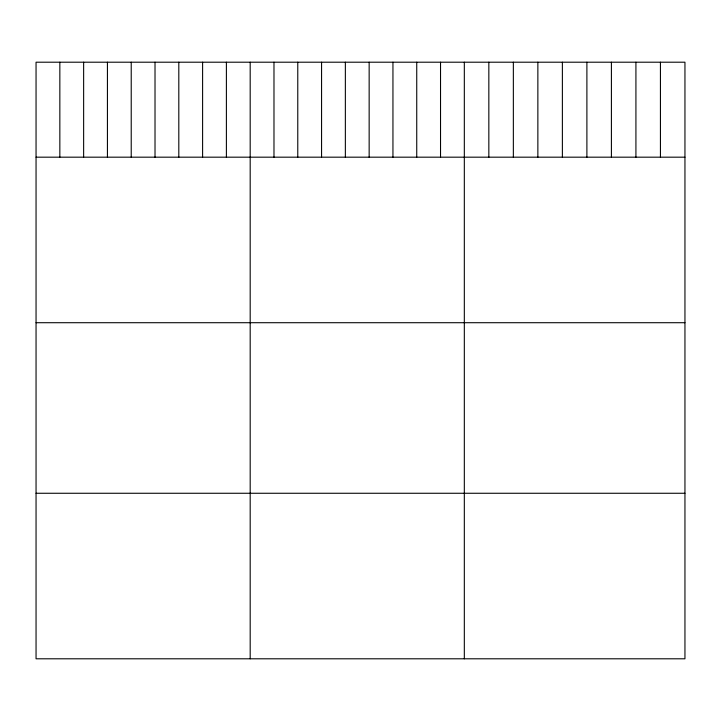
<?xml version="1.0" encoding="UTF-8"?>
<svg xmlns="http://www.w3.org/2000/svg" width="721" height="721" viewBox="0 0 721 721"><rect width="100%" height="100%" fill="white"/><g stroke="black" fill="none" stroke-linecap="round" stroke-linejoin="round"><path stroke-width="1.08" d="M684.95 157.178L684.95 658.796L36.05 658.796L36.05 62.204L684.95 62.204L684.95 157.178L36.05 157.178M36.05 322.711L684.95 322.711M36.05 493.263L684.95 493.263M660.436 62.204L660.436 157.178M635.922 62.204L635.922 157.178M611.408 62.204L611.408 157.178M586.894 62.204L586.894 157.178M562.38 62.204L562.38 157.178M537.866 62.204L537.866 157.178M513.352 62.204L513.352 157.178M488.838 62.204L488.838 157.178M464.324 62.204L464.324 658.796M440.531 62.204L440.531 157.178M416.738 62.204L416.738 157.178M392.945 62.204L392.945 157.178M369.152 62.204L369.152 157.178M345.359 62.204L345.359 157.178M321.566 62.204L321.566 157.178M297.773 62.204L297.773 157.178M273.98 62.204L273.98 157.178M250.187 62.204L250.187 658.796M226.394 62.204L226.394 157.178M202.601 62.204L202.601 157.178M178.808 62.204L178.808 157.178M155.015 62.204L155.015 157.178M131.222 62.204L131.222 157.178M107.429 62.204L107.429 157.178M83.636 62.204L83.636 157.178M59.843 62.204L59.843 157.178"/></g></svg>
